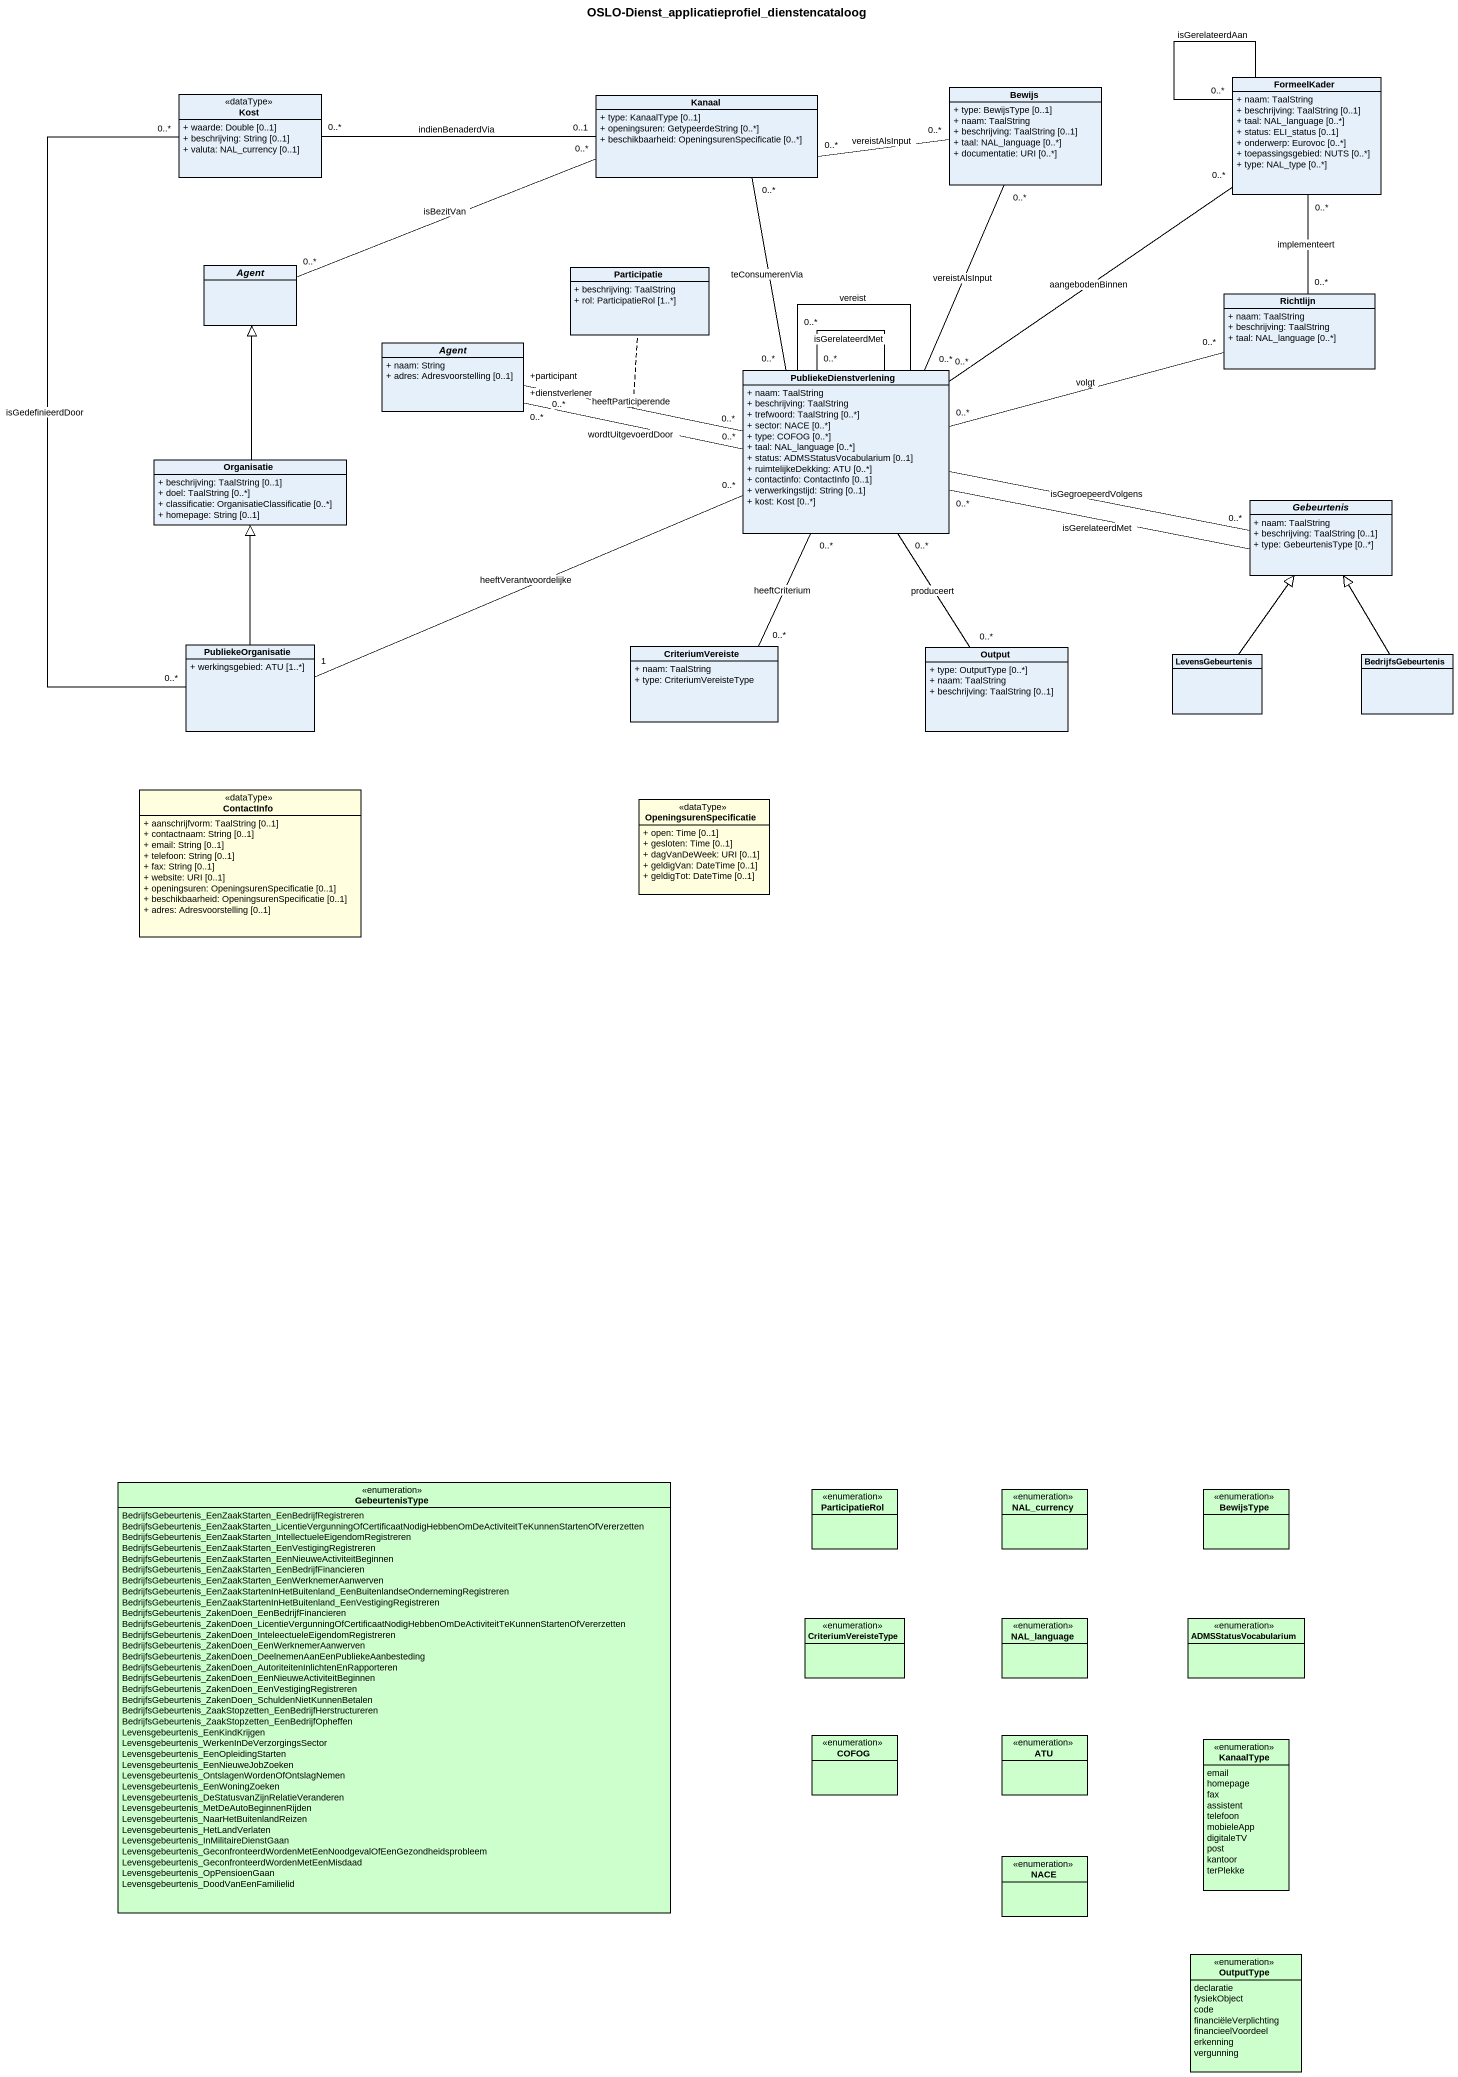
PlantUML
@startuml
title OSLO-Dienst_applicatieprofiel_dienstencataloog
hide circle
hide empty members
skinparam classAttributeIconSize 0
class Kost <<dataType>> {
  + waarde: Double [0..1]
  + beschrijving: String [0..1]
  + valuta: NAL_currency [0..1]
}
class Kanaal {
  + type: KanaalType [0..1]
  + openingsuren: GetypeerdeString [0..*]
  + beschikbaarheid: OpeningsurenSpecificatie [0..*]
}
class Bewijs {
  + type: BewijsType [0..1]
  + naam: TaalString
  + beschrijving: TaalString [0..1]
  + taal: NAL_language [0..*]
  + documentatie: URI [0..*]
}
class FormeelKader {
  + naam: TaalString
  + beschrijving: TaalString [0..1]
  + taal: NAL_language [0..*]
  + status: ELI_status [0..1]
  + onderwerp: Eurovoc [0..*]
  + toepassingsgebied: NUTS [0..*]
  + type: NAL_type [0..*]
}
abstract class "Agent" as Agent_
class Participatie {
  + beschrijving: TaalString
  + rol: ParticipatieRol [1..*]
}
class Richtlijn {
  + naam: TaalString
  + beschrijving: TaalString
  + taal: NAL_language [0..*]
}
abstract class "Agent" as Agent__2 {
  + naam: String
  + adres: Adresvoorstelling [0..1]
}
class PubliekeDienstverlening {
  + naam: TaalString
  + beschrijving: TaalString
  + trefwoord: TaalString [0..*]
  + sector: NACE [0..*]
  + type: COFOG [0..*]
  + taal: NAL_language [0..*]
  + status: ADMSStatusVocabularium [0..1]
  + ruimtelijkeDekking: ATU [0..*]
  + contactinfo: ContactInfo [0..1]
  + verwerkingstijd: String [0..1]
  + kost: Kost [0..*]
}
class Organisatie {
  + beschrijving: TaalString [0..1]
  + doel: TaalString [0..*]
  + classificatie: OrganisatieClassificatie [0..*]
  + homepage: String [0..1]
}
abstract class Gebeurtenis {
  + naam: TaalString
  + beschrijving: TaalString [0..1]
  + type: GebeurtenisType [0..*]
}
class PubliekeOrganisatie {
  + werkingsgebied: ATU [1..*]
}
class CriteriumVereiste {
  + naam: TaalString
  + type: CriteriumVereisteType
}
class Output {
  + type: OutputType [0..*]
  + naam: TaalString
  + beschrijving: TaalString [0..1]
}
class LevensGebeurtenis
class BedrijfsGebeurtenis
class ContactInfo <<dataType>> #FFFFE0 {
  + aanschrijfvorm: TaalString [0..1]
  + contactnaam: String [0..1]
  + email: String [0..1]
  + telefoon: String [0..1]
  + fax: String [0..1]
  + website: URI [0..1]
  + openingsuren: OpeningsurenSpecificatie [0..1]
  + beschikbaarheid: OpeningsurenSpecificatie [0..1]
  + adres: Adresvoorstelling [0..1]
}
class OpeningsurenSpecificatie <<dataType>> #FFFFE0 {
  + open: Time [0..1]
  + gesloten: Time [0..1]
  + dagVanDeWeek: URI [0..1]
  + geldigVan: DateTime [0..1]
  + geldigTot: DateTime [0..1]
}
enum GebeurtenisType #CCFFCC {
  BedrijfsGebeurtenis_EenZaakStarten_EenBedrijfRegistreren
  BedrijfsGebeurtenis_EenZaakStarten_LicentieVergunningOfCertificaatNodigHebbenOmDeActiviteitTeKunnenStartenOfVererzetten
  BedrijfsGebeurtenis_EenZaakStarten_IntellectueleEigendomRegistreren
  BedrijfsGebeurtenis_EenZaakStarten_EenVestigingRegistreren
  BedrijfsGebeurtenis_EenZaakStarten_EenNieuweActiviteitBeginnen
  BedrijfsGebeurtenis_EenZaakStarten_EenBedrijfFinancieren
  BedrijfsGebeurtenis_EenZaakStarten_EenWerknemerAanwerven
  BedrijfsGebeurtenis_EenZaakStartenInHetBuitenland_EenBuitenlandseOndernemingRegistreren
  BedrijfsGebeurtenis_EenZaakStartenInHetBuitenland_EenVestigingRegistreren
  BedrijfsGebeurtenis_ZakenDoen_EenBedrijfFinancieren
  BedrijfsGebeurtenis_ZakenDoen_LicentieVergunningOfCertificaatNodigHebbenOmDeActiviteitTeKunnenStartenOfVererzetten
  BedrijfsGebeurtenis_ZakenDoen_InteleectueleEigendomRegistreren
  BedrijfsGebeurtenis_ZakenDoen_EenWerknemerAanwerven
  BedrijfsGebeurtenis_ZakenDoen_DeelnemenAanEenPubliekeAanbesteding
  BedrijfsGebeurtenis_ZakenDoen_AutoriteitenInlichtenEnRapporteren
  BedrijfsGebeurtenis_ZakenDoen_EenNieuweActiviteitBeginnen
  BedrijfsGebeurtenis_ZakenDoen_EenVestigingRegistreren
  BedrijfsGebeurtenis_ZakenDoen_SchuldenNietKunnenBetalen
  BedrijfsGebeurtenis_ZaakStopzetten_EenBedrijfHerstructureren
  BedrijfsGebeurtenis_ZaakStopzetten_EenBedrijfOpheffen
  Levensgebeurtenis_EenKindKrijgen
  Levensgebeurtenis_WerkenInDeVerzorgingsSector
  Levensgebeurtenis_EenOpleidingStarten
  Levensgebeurtenis_EenNieuweJobZoeken
  Levensgebeurtenis_OntslagenWordenOfOntslagNemen
  Levensgebeurtenis_EenWoningZoeken
  Levensgebeurtenis_DeStatusvanZijnRelatieVeranderen
  Levensgebeurtenis_MetDeAutoBeginnenRijden
  Levensgebeurtenis_NaarHetBuitenlandReizen
  Levensgebeurtenis_HetLandVerlaten
  Levensgebeurtenis_InMilitaireDienstGaan
  Levensgebeurtenis_GeconfronteerdWordenMetEenNoodgevalOfEenGezondheidsprobleem
  Levensgebeurtenis_GeconfronteerdWordenMetEenMisdaad
  Levensgebeurtenis_OpPensioenGaan
  Levensgebeurtenis_DoodVanEenFamilielid
}
enum ParticipatieRol #CCFFCC
enum NAL_currency #CCFFCC
enum BewijsType #CCFFCC
enum CriteriumVereisteType #CCFFCC
enum NAL_language #CCFFCC
enum ADMSStatusVocabularium #CCFFCC
enum COFOG #CCFFCC
enum ATU #CCFFCC
enum KanaalType #CCFFCC {
  email
  homepage
  fax
  assistent
  telefoon
  mobieleApp
  digitaleTV
  post
  kantoor
  terPlekke
}
enum NACE #CCFFCC
enum OutputType #CCFFCC {
  declaratie
  fysiekObject
  code
  financiëleVerplichting
  financieelVoordeel
  erkenning
  vergunning
}
Kost "0..*" -right- "0..1" Kanaal : indienBenaderdVia
Kost "0..*" -- "0..*" PubliekeOrganisatie : isGedefinieerdDoor
Kanaal "0..*" -right- "0..*" Bewijs : vereistAlsInput
Kanaal "0..*" -left- "0..*" Agent_ : isBezitVan
FormeelKader -- "0..*" FormeelKader : isGerelateerdAan
Richtlijn "0..*" -up- "0..*" FormeelKader : implementeert
PubliekeDienstverlening "0..*" -up- "0..*" Kanaal : teConsumerenVia
PubliekeDienstverlening "0..*" -up- "0..*" Bewijs : vereistAlsInput
PubliekeDienstverlening "0..*" -up- "0..*" FormeelKader : aangebodenBinnen
PubliekeDienstverlening "0..*" -right- "0..*" Richtlijn : volgt
PubliekeDienstverlening "0..*" -left- "+dienstverlener\n0..*" Agent__2 : wordtUitgevoerdDoor
PubliekeDienstverlening "0..*" -left- "+participant\n0..*" Agent__2 : heeftParticiperende
(PubliekeDienstverlening, Agent__2) .. Participatie
PubliekeDienstverlening -- "0..*" PubliekeDienstverlening : vereist
PubliekeDienstverlening -- "0..*" PubliekeDienstverlening : isGerelateerdMet
PubliekeDienstverlening -right- "0..*" Gebeurtenis : isGegroepeerdVolgens
PubliekeDienstverlening "0..*" -left- "1" PubliekeOrganisatie : heeftVerantwoordelijke
PubliekeDienstverlening "0..*" -- "0..*" CriteriumVereiste : heeftCriterium
PubliekeDienstverlening "0..*" -- "0..*" Output : produceert
Organisatie -up-|> Agent_
Gebeurtenis -left- "0..*" PubliekeDienstverlening : isGerelateerdMet
PubliekeOrganisatie -up-|> Organisatie
LevensGebeurtenis -up-|> Gebeurtenis
BedrijfsGebeurtenis -up-|> Gebeurtenis
@enduml
